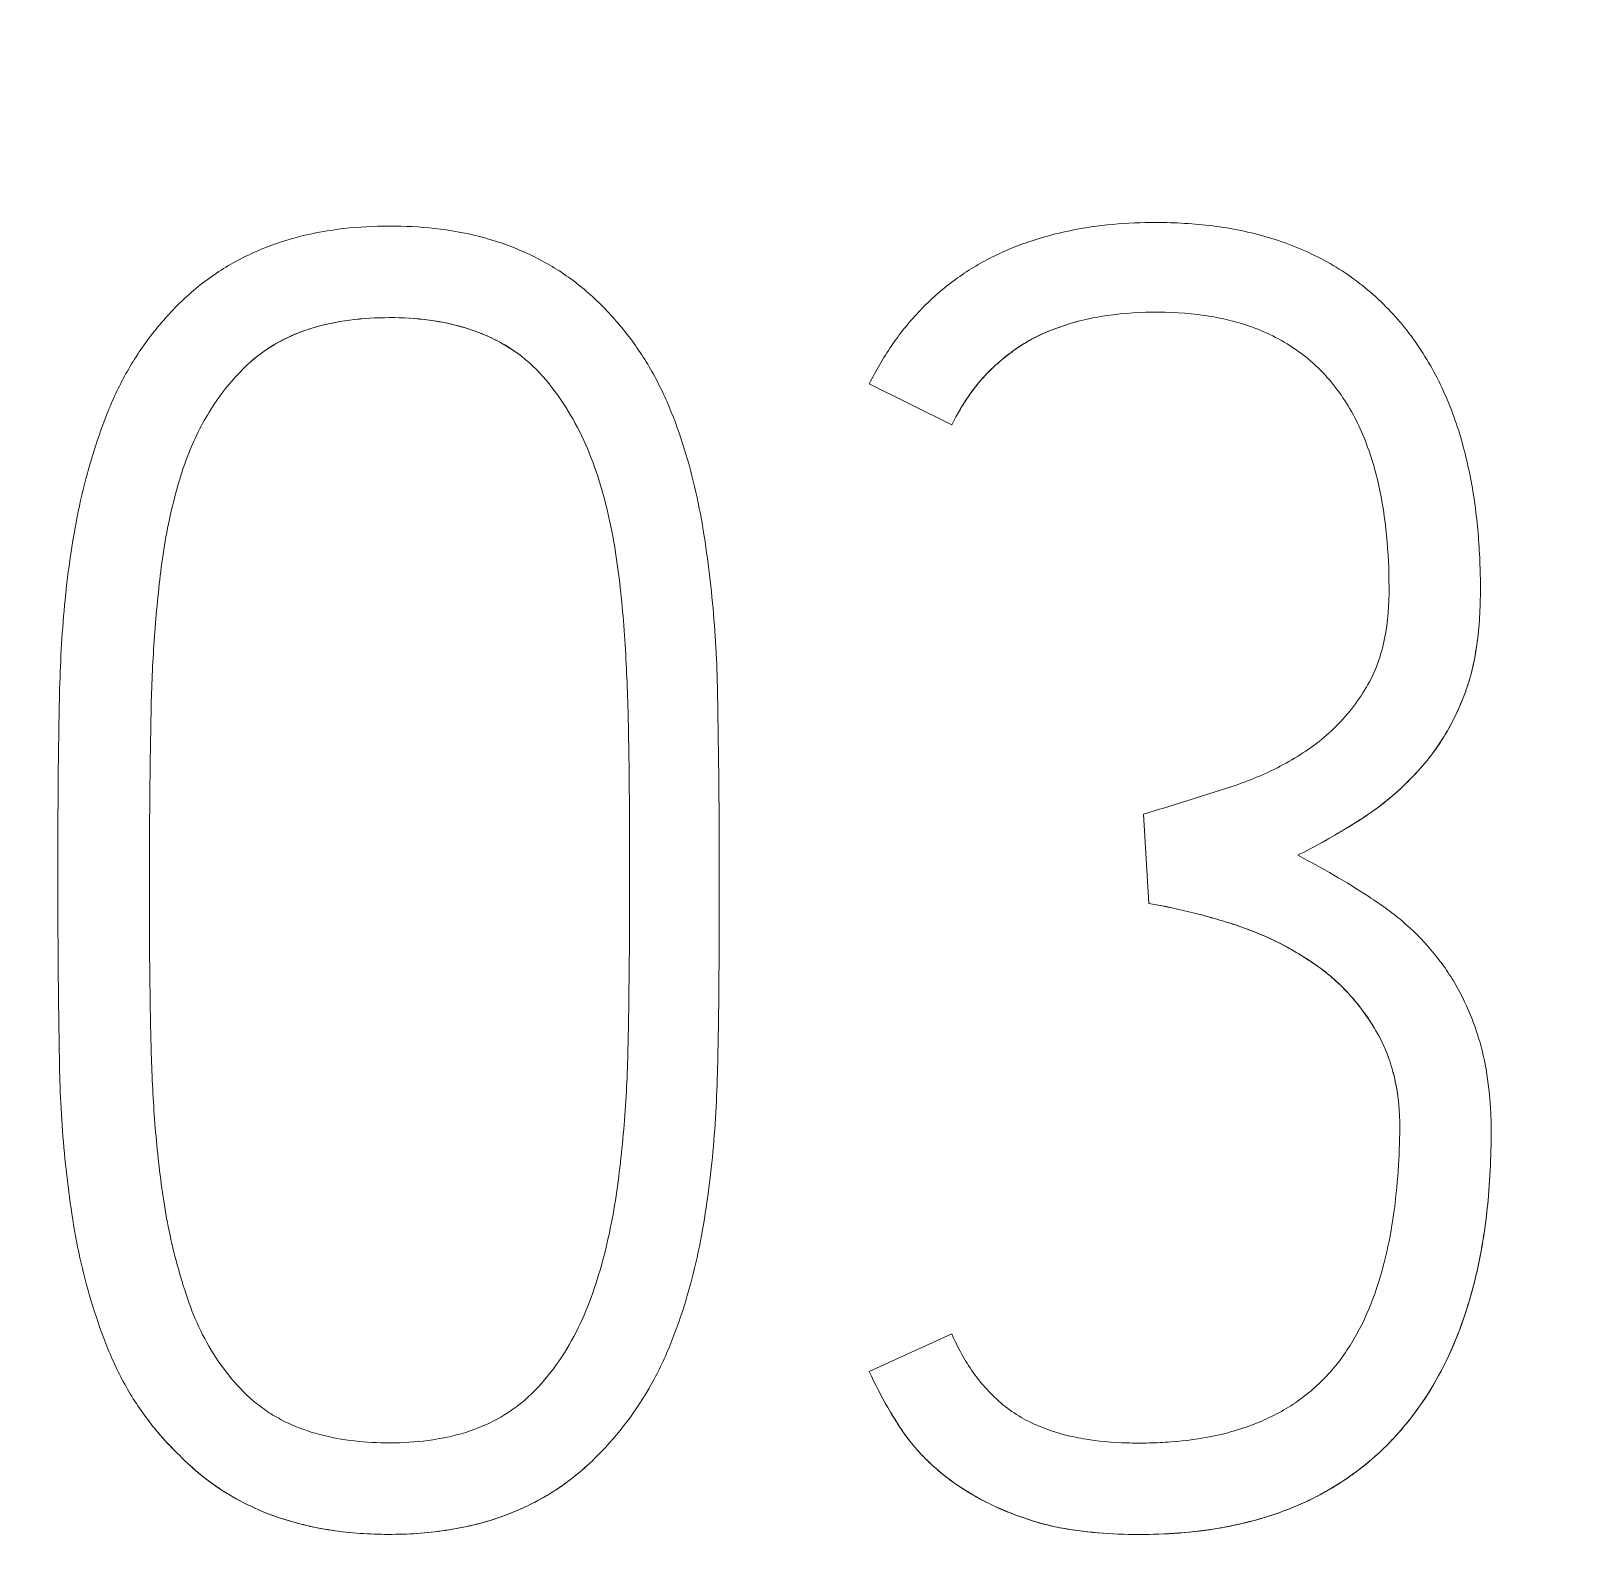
# Model space of a CAD drawing. Header units: millimetres. Extents: x 1359 to 3577, y 1333 to 3557.
# Drawn here: x 2583.494 to 2585.416, y 3322.837 to 3324.733 of the extents above; entities that cross this region are included whole.
import ezdxf

# ---------------------------------------------------------------- set-up
doc = ezdxf.new("R2010")
doc.units = ezdxf.units.MM
doc.set_wipeout_variables(frame=1)
doc.layers.add('000-PI-Oprema', color=30, linetype='Continuous', lineweight=5)
doc.layers.add('002-PI-Kabelska kanalica', color=150, linetype='Continuous')

# ---------------------------------------------------------------- blocks, each defined once
blk = doc.blocks.new('6ES7515-2AN03-0AB0')
blk.add_wipeout([(49766.6555, 38535.9127), (49836.4555, 38535.9127), (49836.4555, 38388.9127), (49766.6555, 38388.9127)])
at = {"layer": '000-PI-Oprema', "color": 0, "linetype": 'ByBlock', "lineweight": 0}
for p, q in [((49794.6165, 38530.1264), (49794.7185, 38530.0754)), ((49794.6165, 38530.1264), (49794.7185, 38530.0754)), ((49794.9562, 38529.5936), (49794.9627, 38529.4828)), ((49794.9562, 38529.5936), (49794.9627, 38529.4828)), ((49794.4306, 38529.4983), (49794.4306, 38529.4983)), ((49794.4306, 38529.4983), (49794.4306, 38529.4983)), ((49794.7185, 38528.95), (49794.6165, 38528.9035)), ((49794.7185, 38528.95), (49794.6165, 38528.9035))]:
    blk.add_line(p, q, dxfattribs=at)
for points, knots in [([(49794.9718, 38530.326), (49794.9355, 38530.326), (49794.8998, 38530.3231), (49794.8472, 38530.3123), (49794.8299, 38530.3077), (49794.8042, 38530.2988), (49794.7957, 38530.2955), (49794.7791, 38530.2884), (49794.7547, 38530.2768), (49794.732, 38530.2623), (49794.7104, 38530.2459), (49794.7034, 38530.2401), (49794.69, 38530.228), (49794.6708, 38530.2091), (49794.654, 38530.188), (49794.6337, 38530.1583), (49794.6246, 38530.1426), (49794.6165, 38530.1264)], [0, 0, 0, 0, 0.25, 0.25, 0.375, 0.375, 0.4375, 0.4375, 0.5, 0.625, 0.625, 0.6875, 0.6875, 0.75, 0.875, 0.875, 1, 1, 1, 1]), ([(49794.9718, 38530.326), (49794.9355, 38530.326), (49794.8998, 38530.3231), (49794.8472, 38530.3123), (49794.8299, 38530.3077), (49794.8042, 38530.2988), (49794.7957, 38530.2955), (49794.7791, 38530.2884), (49794.7547, 38530.2768), (49794.732, 38530.2623), (49794.7104, 38530.2459), (49794.7034, 38530.2401), (49794.69, 38530.228), (49794.6708, 38530.2091), (49794.654, 38530.188), (49794.6337, 38530.1583), (49794.6246, 38530.1426), (49794.6165, 38530.1264)], [0, 0, 0, 0, 0.25, 0.25, 0.375, 0.375, 0.4375, 0.4375, 0.5, 0.625, 0.625, 0.6875, 0.6875, 0.75, 0.875, 0.875, 1, 1, 1, 1]), ([(49795.147, 38529.5426), (49795.1679, 38529.553), (49795.1881, 38529.5644), (49795.2128, 38529.5794), (49795.2177, 38529.5824), (49795.2275, 38529.5886), (49795.2323, 38529.5918), (49795.2465, 38529.6017), (49795.2647, 38529.6158), (49795.2816, 38529.6318), (49795.2979, 38529.6487), (49795.3057, 38529.6576), (49795.3268, 38529.6855), (49795.3383, 38529.7057), (49795.35, 38529.7326), (49795.3522, 38529.738), (49795.3563, 38529.749), (49795.3581, 38529.7545), (49795.363, 38529.7712), (49795.3654, 38529.7825), (49795.3712, 38529.8168), (49795.3729, 38529.8402), (49795.3733, 38529.875), (49795.3732, 38529.8866), (49795.3725, 38529.9096), (49795.3719, 38529.9212), (49795.3693, 38529.9557), (49795.3666, 38529.9786), (49795.3584, 38530.0242), (49795.353, 38530.0471), (49795.3388, 38530.0914), (49795.3302, 38530.1129), (49795.3143, 38530.1439), (49795.3085, 38530.1541), (49795.2959, 38530.1739), (49795.2892, 38530.1834), (49795.2678, 38530.2108), (49795.2518, 38530.2274), (49795.225, 38530.2499), (49795.2155, 38530.257), (49795.196, 38530.2701), (49795.1859, 38530.276), (49795.1549, 38530.2922), (49795.1332, 38530.3009), (49795.0879, 38530.3143), (49795.065, 38530.3188), (49795.0187, 38530.3247), (49794.9953, 38530.326), (49794.9718, 38530.326)], [0, 0, 0, 0, 0.0625, 0.0625, 0.078125, 0.078125, 0.09375, 0.09375, 0.125, 0.15625, 0.15625, 0.1875, 0.1875, 0.25, 0.25, 0.265625, 0.265625, 0.28125, 0.28125, 0.3125, 0.3125, 0.375, 0.375, 0.40625, 0.40625, 0.4375, 0.4375, 0.5, 0.5, 0.5625, 0.5625, 0.625, 0.625, 0.65625, 0.65625, 0.6875, 0.6875, 0.75, 0.75, 0.78125, 0.78125, 0.8125, 0.8125, 0.875, 0.875, 0.9375, 0.9375, 1, 1, 1, 1]), ([(49795.147, 38529.5426), (49795.1679, 38529.553), (49795.1881, 38529.5644), (49795.2128, 38529.5794), (49795.2177, 38529.5824), (49795.2275, 38529.5886), (49795.2323, 38529.5918), (49795.2465, 38529.6017), (49795.2647, 38529.6158), (49795.2816, 38529.6318), (49795.2979, 38529.6487), (49795.3057, 38529.6576), (49795.3268, 38529.6855), (49795.3383, 38529.7057), (49795.35, 38529.7326), (49795.3522, 38529.738), (49795.3563, 38529.749), (49795.3581, 38529.7545), (49795.363, 38529.7712), (49795.3654, 38529.7825), (49795.3712, 38529.8168), (49795.3729, 38529.8402), (49795.3733, 38529.875), (49795.3732, 38529.8866), (49795.3725, 38529.9096), (49795.3719, 38529.9212), (49795.3693, 38529.9557), (49795.3666, 38529.9786), (49795.3584, 38530.0242), (49795.353, 38530.0471), (49795.3388, 38530.0914), (49795.3302, 38530.1129), (49795.3143, 38530.1439), (49795.3085, 38530.1541), (49795.2959, 38530.1739), (49795.2892, 38530.1834), (49795.2678, 38530.2108), (49795.2518, 38530.2274), (49795.225, 38530.2499), (49795.2155, 38530.257), (49795.196, 38530.2701), (49795.1859, 38530.276), (49795.1549, 38530.2922), (49795.1332, 38530.3009), (49795.0879, 38530.3143), (49795.065, 38530.3188), (49795.0187, 38530.3247), (49794.9953, 38530.326), (49794.9718, 38530.326)], [0, 0, 0, 0, 0.0625, 0.0625, 0.078125, 0.078125, 0.09375, 0.09375, 0.125, 0.15625, 0.15625, 0.1875, 0.1875, 0.25, 0.25, 0.265625, 0.265625, 0.28125, 0.28125, 0.3125, 0.3125, 0.375, 0.375, 0.40625, 0.40625, 0.4375, 0.4375, 0.5, 0.5, 0.5625, 0.5625, 0.625, 0.625, 0.65625, 0.65625, 0.6875, 0.6875, 0.75, 0.75, 0.78125, 0.78125, 0.8125, 0.8125, 0.875, 0.875, 0.9375, 0.9375, 1, 1, 1, 1]), ([(49794.0222, 38530.3216), (49793.9843, 38530.3216), (49793.9471, 38530.3178), (49793.9015, 38530.3062), (49793.8925, 38530.3035), (49793.8745, 38530.2973), (49793.8482, 38530.2871), (49793.8236, 38530.2737), (49793.8002, 38530.258), (49793.7925, 38530.2524), (49793.7779, 38530.2405), (49793.7709, 38530.2343), (49793.7507, 38530.2147), (49793.7383, 38530.2007), (49793.7211, 38530.1784), (49793.7157, 38530.1707), (49793.7054, 38530.155), (49793.6957, 38530.139), (49793.6873, 38530.1225), (49793.6794, 38530.1057), (49793.6758, 38530.0972), (49793.6655, 38530.0712), (49793.6594, 38530.0536), (49793.6486, 38530.0178), (49793.6439, 38529.9999), (49793.6317, 38529.9458), (49793.6262, 38529.9094), (49793.6181, 38529.8363), (49793.6156, 38529.7995), (49793.6137, 38529.7442), (49793.6133, 38529.7257), (49793.6127, 38529.6888), (49793.6124, 38529.6703), (49793.6119, 38529.6148), (49793.6117, 38529.5778), (49793.6116, 38529.5039), (49793.6117, 38529.4669), (49793.6121, 38529.3929), (49793.6126, 38529.3467), (49793.6134, 38529.3005), (49793.6137, 38529.282), (49793.6138, 38529.2728), (49793.6147, 38529.2451), (49793.6175, 38529.1898), (49793.6235, 38529.135), (49793.6318, 38529.0804), (49793.635, 38529.0623), (49793.643, 38529.0262), (49793.6476, 38529.0082), (49793.6584, 38528.9727), (49793.6644, 38528.9552), (49793.6744, 38528.9295), (49793.678, 38528.9209), (49793.6857, 38528.9042), (49793.6899, 38528.8959), (49793.7034, 38528.8715), (49793.7137, 38528.8558), (49793.7365, 38528.8262), (49793.749, 38528.8123), (49793.7625, 38528.7993)], [0, 0, 0, 0, 0.0625, 0.0625, 0.078125, 0.078125, 0.09375, 0.125, 0.125, 0.140625, 0.140625, 0.15625, 0.15625, 0.1875, 0.1875, 0.203125, 0.203125, 0.21875, 0.234375, 0.234375, 0.25, 0.25, 0.28125, 0.28125, 0.3125, 0.3125, 0.375, 0.375, 0.4375, 0.4375, 0.46875, 0.46875, 0.5, 0.5, 0.5625, 0.5625, 0.625, 0.625, 0.6875, 0.703125, 0.703125, 0.71875, 0.71875, 0.75, 0.8125, 0.8125, 0.84375, 0.84375, 0.875, 0.875, 0.90625, 0.90625, 0.921875, 0.921875, 0.9375, 0.9375, 0.96875, 0.96875, 1, 1, 1, 1]), ([(49794.0222, 38530.3216), (49793.9843, 38530.3216), (49793.9471, 38530.3178), (49793.9015, 38530.3062), (49793.8925, 38530.3035), (49793.8745, 38530.2973), (49793.8482, 38530.2871), (49793.8236, 38530.2737), (49793.8002, 38530.258), (49793.7925, 38530.2524), (49793.7779, 38530.2405), (49793.7709, 38530.2343), (49793.7507, 38530.2147), (49793.7383, 38530.2007), (49793.7211, 38530.1784), (49793.7157, 38530.1707), (49793.7054, 38530.155), (49793.6957, 38530.139), (49793.6873, 38530.1225), (49793.6794, 38530.1057), (49793.6758, 38530.0972), (49793.6655, 38530.0712), (49793.6594, 38530.0536), (49793.6486, 38530.0178), (49793.6439, 38529.9999), (49793.6317, 38529.9458), (49793.6262, 38529.9094), (49793.6181, 38529.8363), (49793.6156, 38529.7995), (49793.6137, 38529.7442), (49793.6133, 38529.7257), (49793.6127, 38529.6888), (49793.6124, 38529.6703), (49793.6119, 38529.6148), (49793.6117, 38529.5778), (49793.6116, 38529.5039), (49793.6117, 38529.4669), (49793.6121, 38529.3929), (49793.6126, 38529.3467), (49793.6134, 38529.3005), (49793.6137, 38529.282), (49793.6138, 38529.2728), (49793.6147, 38529.2451), (49793.6175, 38529.1898), (49793.6235, 38529.135), (49793.6318, 38529.0804), (49793.635, 38529.0623), (49793.643, 38529.0262), (49793.6476, 38529.0082), (49793.6584, 38528.9727), (49793.6644, 38528.9552), (49793.6744, 38528.9295), (49793.678, 38528.9209), (49793.6857, 38528.9042), (49793.6899, 38528.8959), (49793.7034, 38528.8715), (49793.7137, 38528.8558), (49793.7365, 38528.8262), (49793.749, 38528.8123), (49793.7625, 38528.7993)], [0, 0, 0, 0, 0.0625, 0.0625, 0.078125, 0.078125, 0.09375, 0.125, 0.125, 0.140625, 0.140625, 0.15625, 0.15625, 0.1875, 0.1875, 0.203125, 0.203125, 0.21875, 0.234375, 0.234375, 0.25, 0.25, 0.28125, 0.28125, 0.3125, 0.3125, 0.375, 0.375, 0.4375, 0.4375, 0.46875, 0.46875, 0.5, 0.5, 0.5625, 0.5625, 0.625, 0.625, 0.6875, 0.703125, 0.703125, 0.71875, 0.71875, 0.75, 0.8125, 0.8125, 0.84375, 0.84375, 0.875, 0.875, 0.90625, 0.90625, 0.921875, 0.921875, 0.9375, 0.9375, 0.96875, 0.96875, 1, 1, 1, 1]), ([(49794.2799, 38528.7993), (49794.3065, 38528.8259), (49794.3287, 38528.8555), (49794.3513, 38528.8961), (49794.3556, 38528.9044), (49794.3636, 38528.9213), (49794.3673, 38528.9299), (49794.3777, 38528.9558), (49794.3838, 38528.9733), (49794.3999, 38529.0264), (49794.4077, 38529.0626), (49794.4163, 38529.1177), (49794.4187, 38529.1362), (49794.4227, 38529.1731), (49794.4258, 38529.2101), (49794.4276, 38529.247), (49794.4288, 38529.284), (49794.4291, 38529.3025), (49794.4301, 38529.358), (49794.4304, 38529.395), (49794.4307, 38529.469), (49794.4307, 38529.5061), (49794.4306, 38529.5801), (49794.4302, 38529.6356), (49794.4294, 38529.6911), (49794.4288, 38529.7281), (49794.4286, 38529.7466), (49794.4268, 38529.8022), (49794.4242, 38529.8391), (49794.4182, 38529.8943), (49794.4158, 38529.9126), (49794.4103, 38529.9492), (49794.4071, 38529.9675), (49794.3953, 38530.0217), (49794.385, 38530.0571), (49794.3645, 38530.1084), (49794.3566, 38530.1251), (49794.3381, 38530.1577), (49794.3278, 38530.1732), (49794.305, 38530.2024), (49794.2926, 38530.2163), (49794.2723, 38530.2357), (49794.2652, 38530.2419), (49794.2507, 38530.2535), (49794.2283, 38530.2699), (49794.2039, 38530.2831), (49794.1781, 38530.2943), (49794.1693, 38530.2977), (49794.1516, 38530.3037), (49794.1247, 38530.3116), (49794.0971, 38530.3165), (49794.0598, 38530.3207), (49794.041, 38530.3216), (49794.0222, 38530.3216)], [0, 0, 0, 0, 0.0625, 0.0625, 0.078125, 0.078125, 0.09375, 0.09375, 0.125, 0.125, 0.1875, 0.1875, 0.21875, 0.21875, 0.25, 0.28125, 0.28125, 0.3125, 0.3125, 0.375, 0.375, 0.4375, 0.4375, 0.5, 0.53125, 0.53125, 0.5625, 0.5625, 0.625, 0.625, 0.65625, 0.65625, 0.6875, 0.6875, 0.75, 0.75, 0.78125, 0.78125, 0.8125, 0.8125, 0.84375, 0.84375, 0.859375, 0.859375, 0.875, 0.90625, 0.90625, 0.921875, 0.921875, 0.9375, 0.96875, 0.96875, 1, 1, 1, 1]), ([(49794.2799, 38528.7993), (49794.3065, 38528.8259), (49794.3287, 38528.8555), (49794.3513, 38528.8961), (49794.3556, 38528.9044), (49794.3636, 38528.9213), (49794.3673, 38528.9299), (49794.3777, 38528.9558), (49794.3838, 38528.9733), (49794.3999, 38529.0264), (49794.4077, 38529.0626), (49794.4163, 38529.1177), (49794.4187, 38529.1362), (49794.4227, 38529.1731), (49794.4258, 38529.2101), (49794.4276, 38529.247), (49794.4288, 38529.284), (49794.4291, 38529.3025), (49794.4301, 38529.358), (49794.4304, 38529.395), (49794.4307, 38529.469), (49794.4307, 38529.5061), (49794.4306, 38529.5801), (49794.4302, 38529.6356), (49794.4294, 38529.6911), (49794.4288, 38529.7281), (49794.4286, 38529.7466), (49794.4268, 38529.8022), (49794.4242, 38529.8391), (49794.4182, 38529.8943), (49794.4158, 38529.9126), (49794.4103, 38529.9492), (49794.4071, 38529.9675), (49794.3953, 38530.0217), (49794.385, 38530.0571), (49794.3645, 38530.1084), (49794.3566, 38530.1251), (49794.3381, 38530.1577), (49794.3278, 38530.1732), (49794.305, 38530.2024), (49794.2926, 38530.2163), (49794.2723, 38530.2357), (49794.2652, 38530.2419), (49794.2507, 38530.2535), (49794.2283, 38530.2699), (49794.2039, 38530.2831), (49794.1781, 38530.2943), (49794.1693, 38530.2977), (49794.1516, 38530.3037), (49794.1247, 38530.3116), (49794.0971, 38530.3165), (49794.0598, 38530.3207), (49794.041, 38530.3216), (49794.0222, 38530.3216)], [0, 0, 0, 0, 0.0625, 0.0625, 0.078125, 0.078125, 0.09375, 0.09375, 0.125, 0.125, 0.1875, 0.1875, 0.21875, 0.21875, 0.25, 0.28125, 0.28125, 0.3125, 0.3125, 0.375, 0.375, 0.4375, 0.4375, 0.5, 0.53125, 0.53125, 0.5625, 0.5625, 0.625, 0.625, 0.65625, 0.65625, 0.6875, 0.6875, 0.75, 0.75, 0.78125, 0.78125, 0.8125, 0.8125, 0.84375, 0.84375, 0.859375, 0.859375, 0.875, 0.90625, 0.90625, 0.921875, 0.921875, 0.9375, 0.96875, 0.96875, 1, 1, 1, 1]), ([(49794.9029, 38530.2096), (49794.9243, 38530.2129), (49794.9457, 38530.2149), (49794.9884, 38530.2154), (49795.0097, 38530.2142), (49795.0417, 38530.2095), (49795.0524, 38530.2075), (49795.0734, 38530.2022), (49795.094, 38530.1959), (49795.1137, 38530.187), (49795.1328, 38530.1767), (49795.142, 38530.1709), (49795.1592, 38530.1581), (49795.1673, 38530.1511), (49795.1824, 38530.1359), (49795.1895, 38530.1277), (49795.2089, 38530.1017), (49795.2193, 38530.0829), (49795.2361, 38530.0431), (49795.2424, 38530.0226), (49795.2518, 38529.9811), (49795.255, 38529.96), (49795.2591, 38529.9172), (49795.26, 38529.8958), (49795.2602, 38529.8532), (49795.2588, 38529.8319), (49795.2525, 38529.8003), (49795.2496, 38529.7896), (49795.2421, 38529.7694), (49795.2375, 38529.7596), (49795.2264, 38529.7412), (49795.2202, 38529.7322), (49795.2068, 38529.7151), (49795.1922, 38529.699), (49795.1757, 38529.6851), (49795.1581, 38529.6721), (49795.1489, 38529.6662), (49795.1209, 38529.6498), (49795.1013, 38529.6407), (49795.0708, 38529.6293), (49795.0604, 38529.626), (49795.0396, 38529.6193), (49795.0084, 38529.6094), (49794.9771, 38529.5998), (49794.9562, 38529.5936)], [0, 0, 0, 0, 0.0625, 0.0625, 0.125, 0.125, 0.15625, 0.15625, 0.1875, 0.21875, 0.21875, 0.25, 0.25, 0.28125, 0.28125, 0.3125, 0.3125, 0.375, 0.375, 0.4375, 0.4375, 0.5, 0.5, 0.5625, 0.5625, 0.625, 0.625, 0.65625, 0.65625, 0.6875, 0.6875, 0.71875, 0.71875, 0.75, 0.78125, 0.78125, 0.8125, 0.8125, 0.875, 0.875, 0.90625, 0.90625, 0.9375, 1, 1, 1, 1]), ([(49794.9029, 38530.2096), (49794.9243, 38530.2129), (49794.9457, 38530.2149), (49794.9884, 38530.2154), (49795.0097, 38530.2142), (49795.0417, 38530.2095), (49795.0524, 38530.2075), (49795.0734, 38530.2022), (49795.094, 38530.1959), (49795.1137, 38530.187), (49795.1328, 38530.1767), (49795.142, 38530.1709), (49795.1592, 38530.1581), (49795.1673, 38530.1511), (49795.1824, 38530.1359), (49795.1895, 38530.1277), (49795.2089, 38530.1017), (49795.2193, 38530.0829), (49795.2361, 38530.0431), (49795.2424, 38530.0226), (49795.2518, 38529.9811), (49795.255, 38529.96), (49795.2591, 38529.9172), (49795.26, 38529.8958), (49795.2602, 38529.8532), (49795.2588, 38529.8319), (49795.2525, 38529.8003), (49795.2496, 38529.7896), (49795.2421, 38529.7694), (49795.2375, 38529.7596), (49795.2264, 38529.7412), (49795.2202, 38529.7322), (49795.2068, 38529.7151), (49795.1922, 38529.699), (49795.1757, 38529.6851), (49795.1581, 38529.6721), (49795.1489, 38529.6662), (49795.1209, 38529.6498), (49795.1013, 38529.6407), (49795.0708, 38529.6293), (49795.0604, 38529.626), (49795.0396, 38529.6193), (49795.0084, 38529.6094), (49794.9771, 38529.5998), (49794.9562, 38529.5936)], [0, 0, 0, 0, 0.0625, 0.0625, 0.125, 0.125, 0.15625, 0.15625, 0.1875, 0.21875, 0.21875, 0.25, 0.25, 0.28125, 0.28125, 0.3125, 0.3125, 0.375, 0.375, 0.4375, 0.4375, 0.5, 0.5, 0.5625, 0.5625, 0.625, 0.625, 0.65625, 0.65625, 0.6875, 0.6875, 0.71875, 0.71875, 0.75, 0.78125, 0.78125, 0.8125, 0.8125, 0.875, 0.875, 0.90625, 0.90625, 0.9375, 1, 1, 1, 1]), ([(49794.2043, 38530.144), (49794.1925, 38530.1558), (49794.1795, 38530.1658), (49794.1512, 38530.1826), (49794.1358, 38530.1893), (49794.1044, 38530.1994), (49794.0882, 38530.2029), (49794.0552, 38530.2073), (49794.0388, 38530.2083), (49794.006, 38530.2082), (49793.9896, 38530.2073), (49793.9569, 38530.2031), (49793.9405, 38530.1997), (49793.9169, 38530.1922), (49793.9091, 38530.1893), (49793.894, 38530.1827), (49793.8866, 38530.1789), (49793.8651, 38530.1662), (49793.8521, 38530.156), (49793.8405, 38530.144)], [0, 0, 0, 0, 0.125, 0.125, 0.25, 0.25, 0.375, 0.375, 0.5, 0.5, 0.625, 0.625, 0.75, 0.75, 0.8125, 0.8125, 0.875, 0.875, 1, 1, 1, 1]), ([(49793.8405, 38530.144), (49793.8521, 38530.156), (49793.865, 38530.1661), (49793.8862, 38530.1787), (49793.8936, 38530.1825), (49793.9088, 38530.1892), (49793.9243, 38530.195), (49793.9402, 38530.1992), (49793.9564, 38530.2027), (49793.9646, 38530.2041), (49793.9893, 38530.2073), (49794.0057, 38530.2082), (49794.0385, 38530.2083), (49794.0549, 38530.2073), (49794.0877, 38530.203), (49794.1041, 38530.1995), (49794.1276, 38530.1919), (49794.1354, 38530.189), (49794.1505, 38530.1824), (49794.1579, 38530.1786), (49794.1794, 38530.1659), (49794.1925, 38530.1558), (49794.2043, 38530.144)], [0, 0, 0, 0, 0.125, 0.125, 0.1875, 0.1875, 0.25, 0.3125, 0.3125, 0.375, 0.375, 0.5, 0.5, 0.625, 0.625, 0.75, 0.75, 0.8125, 0.8125, 0.875, 0.875, 1, 1, 1, 1]), ([(49794.2043, 38530.144), (49794.1925, 38530.1558), (49794.1795, 38530.1658), (49794.1512, 38530.1826), (49794.1358, 38530.1893), (49794.1044, 38530.1994), (49794.0882, 38530.2029), (49794.0552, 38530.2073), (49794.0388, 38530.2083), (49794.006, 38530.2082), (49793.9896, 38530.2073), (49793.9569, 38530.2031), (49793.9405, 38530.1997), (49793.9169, 38530.1922), (49793.9091, 38530.1893), (49793.894, 38530.1827), (49793.8866, 38530.1789), (49793.8651, 38530.1662), (49793.8521, 38530.156), (49793.8405, 38530.144)], [0, 0, 0, 0, 0.125, 0.125, 0.25, 0.25, 0.375, 0.375, 0.5, 0.5, 0.625, 0.625, 0.75, 0.75, 0.8125, 0.8125, 0.875, 0.875, 1, 1, 1, 1]), ([(49793.8405, 38530.144), (49793.8521, 38530.156), (49793.865, 38530.1661), (49793.8862, 38530.1787), (49793.8936, 38530.1825), (49793.9088, 38530.1892), (49793.9243, 38530.195), (49793.9402, 38530.1992), (49793.9564, 38530.2027), (49793.9646, 38530.2041), (49793.9893, 38530.2073), (49794.0057, 38530.2082), (49794.0385, 38530.2083), (49794.0549, 38530.2073), (49794.0877, 38530.203), (49794.1041, 38530.1995), (49794.1276, 38530.1919), (49794.1354, 38530.189), (49794.1505, 38530.1824), (49794.1579, 38530.1786), (49794.1794, 38530.1659), (49794.1925, 38530.1558), (49794.2043, 38530.144)], [0, 0, 0, 0, 0.125, 0.125, 0.1875, 0.1875, 0.25, 0.3125, 0.3125, 0.375, 0.375, 0.5, 0.5, 0.625, 0.625, 0.75, 0.75, 0.8125, 0.8125, 0.875, 0.875, 1, 1, 1, 1]), ([(49794.9029, 38530.2096), (49794.893, 38530.208), (49794.8833, 38530.2059), (49794.8641, 38530.2007), (49794.8546, 38530.1976), (49794.836, 38530.1905), (49794.8269, 38530.1866), (49794.8096, 38530.1772), (49794.8013, 38530.1719), (49794.7853, 38530.1602), (49794.7776, 38530.1538), (49794.7631, 38530.1404), (49794.7564, 38530.1331), (49794.7379, 38530.1102), (49794.7275, 38530.0931), (49794.7185, 38530.0754)], [0, 0, 0, 0, 0.125, 0.125, 0.25, 0.25, 0.375, 0.375, 0.5, 0.5, 0.625, 0.625, 0.75, 0.75, 1, 1, 1, 1]), ([(49794.7185, 38530.0754), (49794.7275, 38530.0931), (49794.7377, 38530.1098), (49794.7561, 38530.1328), (49794.7628, 38530.1401), (49794.7774, 38530.1537), (49794.785, 38530.16), (49794.8009, 38530.1716), (49794.8091, 38530.177), (49794.8221, 38530.184), (49794.8266, 38530.1862), (49794.8357, 38530.1903), (49794.8404, 38530.1922), (49794.8638, 38530.2011), (49794.883, 38530.2064), (49794.9029, 38530.2096)], [0, 0, 0, 0, 0.25, 0.25, 0.375, 0.375, 0.5, 0.5, 0.625, 0.625, 0.6875, 0.6875, 0.75, 0.75, 1, 1, 1, 1]), ([(49794.9029, 38530.2096), (49794.893, 38530.208), (49794.8833, 38530.2059), (49794.8641, 38530.2007), (49794.8546, 38530.1976), (49794.836, 38530.1905), (49794.8269, 38530.1866), (49794.8096, 38530.1772), (49794.8013, 38530.1719), (49794.7853, 38530.1602), (49794.7776, 38530.1538), (49794.7631, 38530.1404), (49794.7564, 38530.1331), (49794.7379, 38530.1102), (49794.7275, 38530.0931), (49794.7185, 38530.0754)], [0, 0, 0, 0, 0.125, 0.125, 0.25, 0.25, 0.375, 0.375, 0.5, 0.5, 0.625, 0.625, 0.75, 0.75, 1, 1, 1, 1]), ([(49794.7185, 38530.0754), (49794.7275, 38530.0931), (49794.7377, 38530.1098), (49794.7561, 38530.1328), (49794.7628, 38530.1401), (49794.7774, 38530.1537), (49794.785, 38530.16), (49794.8009, 38530.1716), (49794.8091, 38530.177), (49794.8221, 38530.184), (49794.8266, 38530.1862), (49794.8357, 38530.1903), (49794.8404, 38530.1922), (49794.8638, 38530.2011), (49794.883, 38530.2064), (49794.9029, 38530.2096)], [0, 0, 0, 0, 0.25, 0.25, 0.375, 0.375, 0.5, 0.5, 0.625, 0.625, 0.6875, 0.6875, 0.75, 0.75, 1, 1, 1, 1]), ([(49793.7726, 38530.0376), (49793.7803, 38530.0574), (49793.7896, 38530.0765), (49793.8123, 38530.1124), (49793.8254, 38530.129), (49793.8405, 38530.144)], [0, 0, 0, 0, 0.5, 0.5, 1, 1, 1, 1]), ([(49793.7726, 38530.0376), (49793.7803, 38530.0574), (49793.7896, 38530.0765), (49793.8123, 38530.1124), (49793.8254, 38530.129), (49793.8405, 38530.144)], [0, 0, 0, 0, 0.5, 0.5, 1, 1, 1, 1]), ([(49794.2043, 38530.144), (49794.2262, 38530.1208), (49794.2438, 38530.0949), (49794.2649, 38530.0527), (49794.2711, 38530.0379), (49794.2816, 38530.0083), (49794.2861, 38529.9932), (49794.2977, 38529.9477), (49794.3029, 38529.9168), (49794.3105, 38529.8543), (49794.313, 38529.823), (49794.3166, 38529.7602), (49794.3176, 38529.7289), (49794.3189, 38529.6661), (49794.3192, 38529.6347), (49794.3197, 38529.5719), (49794.3197, 38529.5405), (49794.3197, 38529.4776), (49794.3196, 38529.4462), (49794.319, 38529.3834), (49794.3186, 38529.352), (49794.3177, 38529.3049), (49794.3174, 38529.2892), (49794.3162, 38529.2578), (49794.3153, 38529.2422), (49794.312, 38529.1952), (49794.3088, 38529.1639), (49794.3004, 38529.1014), (49794.2945, 38529.0706), (49794.2821, 38529.025), (49794.2774, 38529.0099), (49794.2666, 38528.9804), (49794.2605, 38528.966), (49794.2463, 38528.9381), (49794.2382, 38528.9245), (49794.2196, 38528.8987), (49794.2094, 38528.8867), (49794.1868, 38528.8646), (49794.1738, 38528.8548), (49794.1465, 38528.8391), (49794.1319, 38528.8328), (49794.1091, 38528.8257), (49794.1013, 38528.8237), (49794.0858, 38528.8204), (49794.078, 38528.8191), (49794.0544, 38528.816), (49794.0386, 38528.8151), (49794.0226, 38528.8151)], [0, 0, 0, 0, 0.0625, 0.0625, 0.09375, 0.09375, 0.125, 0.125, 0.1875, 0.1875, 0.25, 0.25, 0.3125, 0.3125, 0.375, 0.375, 0.4375, 0.4375, 0.5, 0.5, 0.5625, 0.5625, 0.59375, 0.59375, 0.625, 0.625, 0.6875, 0.6875, 0.75, 0.75, 0.78125, 0.78125, 0.8125, 0.8125, 0.84375, 0.84375, 0.875, 0.875, 0.90625, 0.90625, 0.9375, 0.9375, 0.953125, 0.953125, 0.96875, 0.96875, 1, 1, 1, 1]), ([(49794.2043, 38530.144), (49794.2262, 38530.1208), (49794.2438, 38530.0949), (49794.2649, 38530.0527), (49794.2711, 38530.0379), (49794.2816, 38530.0083), (49794.2861, 38529.9932), (49794.2977, 38529.9477), (49794.3029, 38529.9168), (49794.3105, 38529.8543), (49794.313, 38529.823), (49794.3166, 38529.7602), (49794.3176, 38529.7289), (49794.3189, 38529.6661), (49794.3192, 38529.6347), (49794.3197, 38529.5719), (49794.3197, 38529.5405), (49794.3197, 38529.4776), (49794.3196, 38529.4462), (49794.319, 38529.3834), (49794.3186, 38529.352), (49794.3177, 38529.3049), (49794.3174, 38529.2892), (49794.3162, 38529.2578), (49794.3153, 38529.2422), (49794.312, 38529.1952), (49794.3088, 38529.1639), (49794.3004, 38529.1014), (49794.2945, 38529.0706), (49794.2821, 38529.025), (49794.2774, 38529.0099), (49794.2666, 38528.9804), (49794.2605, 38528.966), (49794.2463, 38528.9381), (49794.2382, 38528.9245), (49794.2196, 38528.8987), (49794.2094, 38528.8867), (49794.1868, 38528.8646), (49794.1738, 38528.8548), (49794.1465, 38528.8391), (49794.1319, 38528.8328), (49794.1091, 38528.8257), (49794.1013, 38528.8237), (49794.0858, 38528.8204), (49794.078, 38528.8191), (49794.0544, 38528.816), (49794.0386, 38528.8151), (49794.0226, 38528.8151)], [0, 0, 0, 0, 0.0625, 0.0625, 0.09375, 0.09375, 0.125, 0.125, 0.1875, 0.1875, 0.25, 0.25, 0.3125, 0.3125, 0.375, 0.375, 0.4375, 0.4375, 0.5, 0.5, 0.5625, 0.5625, 0.59375, 0.59375, 0.625, 0.625, 0.6875, 0.6875, 0.75, 0.75, 0.78125, 0.78125, 0.8125, 0.8125, 0.84375, 0.84375, 0.875, 0.875, 0.90625, 0.90625, 0.9375, 0.9375, 0.953125, 0.953125, 0.96875, 0.96875, 1, 1, 1, 1]), ([(49794.0226, 38528.8151), (49794.0079, 38528.8151), (49793.9933, 38528.8158), (49793.9644, 38528.8191), (49793.9501, 38528.8216), (49793.9289, 38528.8273), (49793.9219, 38528.8295), (49793.9081, 38528.8345), (49793.8946, 38528.8401), (49793.8819, 38528.8471), (49793.8695, 38528.8548), (49793.8635, 38528.8591), (49793.8463, 38528.8729), (49793.8361, 38528.8833), (49793.8174, 38528.9056), (49793.8089, 38528.9176), (49793.794, 38528.9424), (49793.7875, 38528.9553), (49793.7762, 38528.9819), (49793.7714, 38528.9957), (49793.7583, 38529.0372), (49793.7516, 38529.0652), (49793.7412, 38529.1215), (49793.7376, 38529.1499), (49793.7319, 38529.2069), (49793.7299, 38529.2356), (49793.7272, 38529.293), (49793.7266, 38529.3218), (49793.7251, 38529.4081), (49793.7251, 38529.4656), (49793.7251, 38529.5806), (49793.7256, 38529.638), (49793.7269, 38529.7098), (49793.7271, 38529.7242), (49793.7279, 38529.7529), (49793.7297, 38529.7959), (49793.7331, 38529.8388), (49793.7376, 38529.8816), (49793.7408, 38529.9102), (49793.7457, 38529.9386), (49793.7545, 38529.9812), (49793.7621, 38530.0095), (49793.7726, 38530.0376)], [0, 0, 0, 0, 0.03125, 0.03125, 0.0625, 0.0625, 0.078125, 0.078125, 0.09375, 0.109375, 0.109375, 0.125, 0.125, 0.15625, 0.15625, 0.1875, 0.1875, 0.21875, 0.21875, 0.25, 0.25, 0.3125, 0.3125, 0.375, 0.375, 0.4375, 0.4375, 0.5, 0.5, 0.625, 0.625, 0.75, 0.75, 0.78125, 0.78125, 0.8125, 0.875, 0.875, 0.90625, 0.9375, 0.9375, 1, 1, 1, 1]), ([(49794.0226, 38528.8151), (49794.0079, 38528.8151), (49793.9933, 38528.8158), (49793.9644, 38528.8191), (49793.9501, 38528.8216), (49793.9289, 38528.8273), (49793.9219, 38528.8295), (49793.9081, 38528.8345), (49793.8946, 38528.8401), (49793.8819, 38528.8471), (49793.8695, 38528.8548), (49793.8635, 38528.8591), (49793.8463, 38528.8729), (49793.8361, 38528.8833), (49793.8174, 38528.9056), (49793.8089, 38528.9176), (49793.794, 38528.9424), (49793.7875, 38528.9553), (49793.7762, 38528.9819), (49793.7714, 38528.9957), (49793.7583, 38529.0372), (49793.7516, 38529.0652), (49793.7412, 38529.1215), (49793.7376, 38529.1499), (49793.7319, 38529.2069), (49793.7299, 38529.2356), (49793.7272, 38529.293), (49793.7266, 38529.3218), (49793.7251, 38529.4081), (49793.7251, 38529.4656), (49793.7251, 38529.5806), (49793.7256, 38529.638), (49793.7269, 38529.7098), (49793.7271, 38529.7242), (49793.7279, 38529.7529), (49793.7297, 38529.7959), (49793.7331, 38529.8388), (49793.7376, 38529.8816), (49793.7408, 38529.9102), (49793.7457, 38529.9386), (49793.7545, 38529.9812), (49793.7621, 38530.0095), (49793.7726, 38530.0376)], [0, 0, 0, 0, 0.03125, 0.03125, 0.0625, 0.0625, 0.078125, 0.078125, 0.09375, 0.109375, 0.109375, 0.125, 0.125, 0.15625, 0.15625, 0.1875, 0.1875, 0.21875, 0.21875, 0.25, 0.25, 0.3125, 0.3125, 0.375, 0.375, 0.4375, 0.4375, 0.5, 0.5, 0.625, 0.625, 0.75, 0.75, 0.78125, 0.78125, 0.8125, 0.875, 0.875, 0.90625, 0.9375, 0.9375, 1, 1, 1, 1]), ([(49795.3732, 38529.8713), (49795.3732, 38529.8686), (49795.3732, 38529.866), (49795.3729, 38529.8402), (49795.3713, 38529.8171), (49795.3655, 38529.7829), (49795.363, 38529.7715), (49795.3565, 38529.749), (49795.3524, 38529.7382), (49795.3432, 38529.717), (49795.3381, 38529.7066), (49795.3265, 38529.6865), (49795.3201, 38529.6767), (49795.306, 38529.6581), (49795.2984, 38529.6493), (49795.2824, 38529.6326), (49795.274, 38529.6245), (49795.2563, 38529.6093), (49795.2471, 38529.6021), (49795.2327, 38529.5921), (49795.2279, 38529.5889), (49795.218, 38529.5826), (49795.1933, 38529.5673), (49795.1679, 38529.5531), (49795.147, 38529.5426)], [0, 0, 0, 0, 0.018365, 0.018365, 0.181971, 0.181971, 0.263774, 0.263774, 0.345577, 0.345577, 0.427379, 0.427379, 0.509182, 0.509182, 0.590985, 0.590985, 0.672788, 0.672788, 0.754591, 0.754591, 0.795493, 0.795493, 0.836394, 1, 1, 1, 1]), ([(49795.3732, 38529.8713), (49795.3732, 38529.8686), (49795.3732, 38529.866), (49795.3729, 38529.8402), (49795.3713, 38529.8171), (49795.3655, 38529.7829), (49795.363, 38529.7715), (49795.3565, 38529.749), (49795.3524, 38529.7382), (49795.3432, 38529.717), (49795.3381, 38529.7066), (49795.3265, 38529.6865), (49795.3201, 38529.6767), (49795.306, 38529.6581), (49795.2984, 38529.6493), (49795.2824, 38529.6326), (49795.274, 38529.6245), (49795.2563, 38529.6093), (49795.2471, 38529.6021), (49795.2327, 38529.5921), (49795.2279, 38529.5889), (49795.218, 38529.5826), (49795.1933, 38529.5673), (49795.1679, 38529.5531), (49795.147, 38529.5426)], [0, 0, 0, 0, 0.018365, 0.018365, 0.181971, 0.181971, 0.263774, 0.263774, 0.345577, 0.345577, 0.427379, 0.427379, 0.509182, 0.509182, 0.590985, 0.590985, 0.672788, 0.672788, 0.754591, 0.754591, 0.795493, 0.795493, 0.836394, 1, 1, 1, 1]), ([(49794.6165, 38528.9035), (49794.6232, 38528.8881), (49794.6309, 38528.8732), (49794.6435, 38528.8516), (49794.6478, 38528.8445), (49794.6546, 38528.8341), (49794.6569, 38528.8306), (49794.6617, 38528.8238), (49794.6692, 38528.8137), (49794.6775, 38528.8042), (49794.6893, 38528.792), (49794.6956, 38528.7862), (49794.7148, 38528.7698), (49794.7284, 38528.7602), (49794.7573, 38528.7432), (49794.7725, 38528.7358), (49794.7961, 38528.7262), (49794.8041, 38528.7233), (49794.8201, 38528.7179), (49794.8282, 38528.7155), (49794.8528, 38528.7095), (49794.8695, 38528.7068), (49794.9034, 38528.7031), (49794.9202, 38528.7021), (49794.9707, 38528.7011), (49795.0043, 38528.7027), (49795.0543, 38528.71), (49795.0709, 38528.7133), (49795.104, 38528.7217), (49795.1362, 38528.732), (49795.1668, 38528.7464), (49795.189, 38528.7588), (49795.1963, 38528.7633), (49795.2105, 38528.7726), (49795.2312, 38528.7874), (49795.2499, 38528.8043), (49795.2674, 38528.8224), (49795.2731, 38528.8287), (49795.2839, 38528.8416), (49795.2892, 38528.8483), (49795.3142, 38528.8826), (49795.3302, 38528.9122), (49795.3493, 38528.9592), (49795.3549, 38528.9753), (49795.3644, 38529.0074), (49795.3683, 38529.0237), (49795.3784, 38529.0728), (49795.3825, 38529.106), (49795.3857, 38529.1564), (49795.3863, 38529.1733), (49795.3866, 38529.1985), (49795.3866, 38529.2069), (49795.3861, 38529.2236), (49795.3857, 38529.232), (49795.3836, 38529.2571), (49795.3813, 38529.2737), (49795.376, 38529.2986), (49795.3739, 38529.3068), (49795.369, 38529.323), (49795.3663, 38529.3309), (49795.3572, 38529.3544), (49795.35, 38529.3696), (49795.3371, 38529.3916), (49795.3325, 38529.3988), (49795.3226, 38529.4125), (49795.3174, 38529.4191), (49795.3011, 38529.4383), (49795.2891, 38529.4502), (49795.2697, 38529.4667), (49795.2629, 38529.472), (49795.2492, 38529.4819), (49795.2421, 38529.4867), (49795.2066, 38529.5099), (49795.1772, 38529.5268), (49795.147, 38529.5426)], [0, 0, 0, 0, 0.03125, 0.03125, 0.046875, 0.046875, 0.054688, 0.054688, 0.0625, 0.078125, 0.078125, 0.09375, 0.09375, 0.125, 0.125, 0.15625, 0.15625, 0.171875, 0.171875, 0.1875, 0.1875, 0.21875, 0.21875, 0.25, 0.25, 0.3125, 0.3125, 0.34375, 0.34375, 0.375, 0.40625, 0.40625, 0.421875, 0.421875, 0.4375, 0.46875, 0.46875, 0.484375, 0.484375, 0.5, 0.5, 0.5625, 0.5625, 0.59375, 0.59375, 0.625, 0.625, 0.6875, 0.6875, 0.71875, 0.71875, 0.734375, 0.734375, 0.75, 0.75, 0.78125, 0.78125, 0.796875, 0.796875, 0.8125, 0.8125, 0.84375, 0.84375, 0.859375, 0.859375, 0.875, 0.875, 0.90625, 0.90625, 0.921875, 0.921875, 0.9375, 0.9375, 1, 1, 1, 1]), ([(49794.6165, 38528.9035), (49794.6232, 38528.8881), (49794.6309, 38528.8732), (49794.6435, 38528.8516), (49794.6478, 38528.8445), (49794.6546, 38528.8341), (49794.6569, 38528.8306), (49794.6617, 38528.8238), (49794.6692, 38528.8137), (49794.6775, 38528.8042), (49794.6893, 38528.792), (49794.6956, 38528.7862), (49794.7148, 38528.7698), (49794.7284, 38528.7602), (49794.7573, 38528.7432), (49794.7725, 38528.7358), (49794.7961, 38528.7262), (49794.8041, 38528.7233), (49794.8201, 38528.7179), (49794.8282, 38528.7155), (49794.8528, 38528.7095), (49794.8695, 38528.7068), (49794.9034, 38528.7031), (49794.9202, 38528.7021), (49794.9707, 38528.7011), (49795.0043, 38528.7027), (49795.0543, 38528.71), (49795.0709, 38528.7133), (49795.104, 38528.7217), (49795.1362, 38528.732), (49795.1668, 38528.7464), (49795.189, 38528.7588), (49795.1963, 38528.7633), (49795.2105, 38528.7726), (49795.2312, 38528.7874), (49795.2499, 38528.8043), (49795.2674, 38528.8224), (49795.2731, 38528.8287), (49795.2839, 38528.8416), (49795.2892, 38528.8483), (49795.3142, 38528.8826), (49795.3302, 38528.9122), (49795.3493, 38528.9592), (49795.3549, 38528.9753), (49795.3644, 38529.0074), (49795.3683, 38529.0237), (49795.3784, 38529.0728), (49795.3825, 38529.106), (49795.3857, 38529.1564), (49795.3863, 38529.1733), (49795.3866, 38529.1985), (49795.3866, 38529.2069), (49795.3861, 38529.2236), (49795.3857, 38529.232), (49795.3836, 38529.2571), (49795.3813, 38529.2737), (49795.376, 38529.2986), (49795.3739, 38529.3068), (49795.369, 38529.323), (49795.3663, 38529.3309), (49795.3572, 38529.3544), (49795.35, 38529.3696), (49795.3371, 38529.3916), (49795.3325, 38529.3988), (49795.3226, 38529.4125), (49795.3174, 38529.4191), (49795.3011, 38529.4383), (49795.2891, 38529.4502), (49795.2697, 38529.4667), (49795.2629, 38529.472), (49795.2492, 38529.4819), (49795.2421, 38529.4867), (49795.2066, 38529.5099), (49795.1772, 38529.5268), (49795.147, 38529.5426)], [0, 0, 0, 0, 0.03125, 0.03125, 0.046875, 0.046875, 0.054688, 0.054688, 0.0625, 0.078125, 0.078125, 0.09375, 0.09375, 0.125, 0.125, 0.15625, 0.15625, 0.171875, 0.171875, 0.1875, 0.1875, 0.21875, 0.21875, 0.25, 0.25, 0.3125, 0.3125, 0.34375, 0.34375, 0.375, 0.40625, 0.40625, 0.421875, 0.421875, 0.4375, 0.46875, 0.46875, 0.484375, 0.484375, 0.5, 0.5, 0.5625, 0.5625, 0.59375, 0.59375, 0.625, 0.625, 0.6875, 0.6875, 0.71875, 0.71875, 0.734375, 0.734375, 0.75, 0.75, 0.78125, 0.78125, 0.796875, 0.796875, 0.8125, 0.8125, 0.84375, 0.84375, 0.859375, 0.859375, 0.875, 0.875, 0.90625, 0.90625, 0.921875, 0.921875, 0.9375, 0.9375, 1, 1, 1, 1]), ([(49795.2734, 38529.2055), (49795.2734, 38529.2247), (49795.2718, 38529.2436), (49795.2659, 38529.2715), (49795.2634, 38529.2808), (49795.257, 38529.2989), (49795.2533, 38529.3076), (49795.2446, 38529.3244), (49795.2397, 38529.3325), (49795.229, 38529.3483), (49795.2232, 38529.356), (49795.2047, 38529.3779), (49795.1909, 38529.391), (49795.1678, 38529.4081), (49795.1598, 38529.4134), (49795.1435, 38529.4235), (49795.1186, 38529.4376), (49795.0924, 38529.4487), (49795.0652, 38529.4579), (49795.056, 38529.4607), (49795.0376, 38529.4661), (49795.0283, 38529.4686), (49795.0004, 38529.4757), (49794.9816, 38529.4797), (49794.9627, 38529.4828)], [0, 0, 0, 0, 0.125, 0.125, 0.1875, 0.1875, 0.25, 0.25, 0.3125, 0.3125, 0.375, 0.375, 0.5, 0.5, 0.5625, 0.5625, 0.625, 0.75, 0.75, 0.8125, 0.8125, 0.875, 0.875, 1, 1, 1, 1]), ([(49794.9627, 38529.4828), (49794.9817, 38529.4796), (49795.0005, 38529.4756), (49795.0284, 38529.4686), (49795.0377, 38529.466), (49795.0561, 38529.4606), (49795.0653, 38529.4578), (49795.0927, 38529.4486), (49795.1103, 38529.4411), (49795.1356, 38529.428), (49795.1438, 38529.4233), (49795.16, 38529.4132), (49795.168, 38529.4079), (49795.1912, 38529.3907), (49795.205, 38529.3777), (49795.2233, 38529.3559), (49795.2291, 38529.3483), (49795.2398, 38529.3324), (49795.2447, 38529.3242), (49795.2534, 38529.3075), (49795.2571, 38529.2988), (49795.2633, 38529.2809), (49795.2659, 38529.2717), (49795.2718, 38529.2436), (49795.2734, 38529.2246), (49795.2734, 38529.2055)], [0, 0, 0, 0, 0.125, 0.125, 0.1875, 0.1875, 0.25, 0.25, 0.375, 0.375, 0.4375, 0.4375, 0.5, 0.5, 0.625, 0.625, 0.6875, 0.6875, 0.75, 0.75, 0.8125, 0.8125, 0.875, 0.875, 1, 1, 1, 1]), ([(49795.2734, 38529.2055), (49795.2734, 38529.2247), (49795.2718, 38529.2436), (49795.2659, 38529.2715), (49795.2634, 38529.2808), (49795.257, 38529.2989), (49795.2533, 38529.3076), (49795.2446, 38529.3244), (49795.2397, 38529.3325), (49795.229, 38529.3483), (49795.2232, 38529.356), (49795.2047, 38529.3779), (49795.1909, 38529.391), (49795.1678, 38529.4081), (49795.1598, 38529.4134), (49795.1435, 38529.4235), (49795.1186, 38529.4376), (49795.0924, 38529.4487), (49795.0652, 38529.4579), (49795.056, 38529.4607), (49795.0376, 38529.4661), (49795.0283, 38529.4686), (49795.0004, 38529.4757), (49794.9816, 38529.4797), (49794.9627, 38529.4828)], [0, 0, 0, 0, 0.125, 0.125, 0.1875, 0.1875, 0.25, 0.25, 0.3125, 0.3125, 0.375, 0.375, 0.5, 0.5, 0.5625, 0.5625, 0.625, 0.75, 0.75, 0.8125, 0.8125, 0.875, 0.875, 1, 1, 1, 1]), ([(49794.9627, 38529.4828), (49794.9817, 38529.4796), (49795.0005, 38529.4756), (49795.0284, 38529.4686), (49795.0377, 38529.466), (49795.0561, 38529.4606), (49795.0653, 38529.4578), (49795.0927, 38529.4486), (49795.1103, 38529.4411), (49795.1356, 38529.428), (49795.1438, 38529.4233), (49795.16, 38529.4132), (49795.168, 38529.4079), (49795.1912, 38529.3907), (49795.205, 38529.3777), (49795.2233, 38529.3559), (49795.2291, 38529.3483), (49795.2398, 38529.3324), (49795.2447, 38529.3242), (49795.2534, 38529.3075), (49795.2571, 38529.2988), (49795.2633, 38529.2809), (49795.2659, 38529.2717), (49795.2718, 38529.2436), (49795.2734, 38529.2246), (49795.2734, 38529.2055)], [0, 0, 0, 0, 0.125, 0.125, 0.1875, 0.1875, 0.25, 0.25, 0.375, 0.375, 0.4375, 0.4375, 0.5, 0.5, 0.625, 0.625, 0.6875, 0.6875, 0.75, 0.75, 0.8125, 0.8125, 0.875, 0.875, 1, 1, 1, 1]), ([(49795.3866, 38529.2009), (49795.3866, 38529.1974), (49795.3865, 38529.1939), (49795.3863, 38529.1737), (49795.3857, 38529.1569), (49795.3836, 38529.1233), (49795.382, 38529.1065), (49795.3778, 38529.0733), (49795.3751, 38529.0568), (49795.3651, 38529.0077), (49795.3559, 38528.9755), (49795.3304, 38528.9127), (49795.3144, 38528.8831), (49795.2847, 38528.8422), (49795.2738, 38528.829), (49795.2504, 38528.8047), (49795.2255, 38528.7823), (49795.1974, 38528.7636), (49795.1752, 38528.7511), (49795.1676, 38528.7471), (49795.1523, 38528.7399), (49795.129, 38528.7298), (49795.1049, 38528.722), (49795.072, 38528.7135), (49795.0552, 38528.7102), (49795.005, 38528.7028), (49794.9714, 38528.7011), (49794.9209, 38528.7021), (49794.904, 38528.703), (49794.8787, 38528.7058), (49794.8702, 38528.7069), (49794.8535, 38528.7097), (49794.8452, 38528.7114), (49794.8288, 38528.7154), (49794.8207, 38528.7177), (49794.8047, 38528.7231), (49794.7968, 38528.726), (49794.7733, 38528.7355), (49794.7578, 38528.7429), (49794.7288, 38528.7599), (49794.7151, 38528.7696), (49794.696, 38528.7858), (49794.6898, 38528.7915), (49794.678, 38528.8036), (49794.6723, 38528.8101), (49794.6645, 38528.82), (49794.662, 38528.8234), (49794.6571, 38528.8302), (49794.6548, 38528.8337), (49794.648, 38528.8443), (49794.6436, 38528.8514), (49794.631, 38528.8731), (49794.6232, 38528.888), (49794.6165, 38528.9035)], [0, 0, 0, 0, 0.008984, 0.008984, 0.052071, 0.052071, 0.095159, 0.095159, 0.138247, 0.138247, 0.224422, 0.224422, 0.310597, 0.310597, 0.353685, 0.353685, 0.396773, 0.43986, 0.43986, 0.461404, 0.461404, 0.482948, 0.526036, 0.526036, 0.569123, 0.569123, 0.655299, 0.655299, 0.698386, 0.698386, 0.71993, 0.71993, 0.741474, 0.741474, 0.763018, 0.763018, 0.784562, 0.784562, 0.827649, 0.827649, 0.870737, 0.870737, 0.892281, 0.892281, 0.913825, 0.913825, 0.924597, 0.924597, 0.935369, 0.935369, 0.956912, 0.956912, 1, 1, 1, 1]), ([(49795.3866, 38529.2009), (49795.3866, 38529.1974), (49795.3865, 38529.1939), (49795.3863, 38529.1737), (49795.3857, 38529.1569), (49795.3836, 38529.1233), (49795.382, 38529.1065), (49795.3778, 38529.0733), (49795.3751, 38529.0568), (49795.3651, 38529.0077), (49795.3559, 38528.9755), (49795.3304, 38528.9127), (49795.3144, 38528.8831), (49795.2847, 38528.8422), (49795.2738, 38528.829), (49795.2504, 38528.8047), (49795.2255, 38528.7823), (49795.1974, 38528.7636), (49795.1752, 38528.7511), (49795.1676, 38528.7471), (49795.1523, 38528.7399), (49795.129, 38528.7298), (49795.1049, 38528.722), (49795.072, 38528.7135), (49795.0552, 38528.7102), (49795.005, 38528.7028), (49794.9714, 38528.7011), (49794.9209, 38528.7021), (49794.904, 38528.703), (49794.8787, 38528.7058), (49794.8702, 38528.7069), (49794.8535, 38528.7097), (49794.8452, 38528.7114), (49794.8288, 38528.7154), (49794.8207, 38528.7177), (49794.8047, 38528.7231), (49794.7968, 38528.726), (49794.7733, 38528.7355), (49794.7578, 38528.7429), (49794.7288, 38528.7599), (49794.7151, 38528.7696), (49794.696, 38528.7858), (49794.6898, 38528.7915), (49794.678, 38528.8036), (49794.6723, 38528.8101), (49794.6645, 38528.82), (49794.662, 38528.8234), (49794.6571, 38528.8302), (49794.6548, 38528.8337), (49794.648, 38528.8443), (49794.6436, 38528.8514), (49794.631, 38528.8731), (49794.6232, 38528.888), (49794.6165, 38528.9035)], [0, 0, 0, 0, 0.008984, 0.008984, 0.052071, 0.052071, 0.095159, 0.095159, 0.138247, 0.138247, 0.224422, 0.224422, 0.310597, 0.310597, 0.353685, 0.353685, 0.396773, 0.43986, 0.43986, 0.461404, 0.461404, 0.482948, 0.526036, 0.526036, 0.569123, 0.569123, 0.655299, 0.655299, 0.698386, 0.698386, 0.71993, 0.71993, 0.741474, 0.741474, 0.763018, 0.763018, 0.784562, 0.784562, 0.827649, 0.827649, 0.870737, 0.870737, 0.892281, 0.892281, 0.913825, 0.913825, 0.924597, 0.924597, 0.935369, 0.935369, 0.956912, 0.956912, 1, 1, 1, 1]), ([(49795.2734, 38529.2055), (49795.273, 38529.1694), (49795.2708, 38529.1335), (49795.2632, 38529.0803), (49795.26, 38529.0626), (49795.2516, 38529.0276), (49795.2464, 38529.0101), (49795.2337, 38528.9763), (49795.2261, 38528.9599), (49795.2125, 38528.9364), (49795.2075, 38528.9287), (49795.1969, 38528.914), (49795.1912, 38528.907), (49795.1791, 38528.8937), (49795.1726, 38528.8874), (49795.1589, 38528.8755), (49795.1516, 38528.8699), (49795.129, 38528.8546), (49795.113, 38528.8462), (49795.0876, 38528.836), (49795.0789, 38528.833), (49795.0615, 38528.8278), (49795.0528, 38528.8256), (49795.0262, 38528.8199), (49795.0083, 38528.8175), (49794.9811, 38528.8155), (49794.972, 38528.8151), (49794.9538, 38528.8147), (49794.9447, 38528.8147), (49794.9175, 38528.8156), (49794.8995, 38528.8171), (49794.8727, 38528.8217), (49794.8639, 38528.8236), (49794.8462, 38528.8284), (49794.8374, 38528.8313), (49794.8206, 38528.8381), (49794.8124, 38528.8421), (49794.7967, 38528.8512), (49794.7891, 38528.8565), (49794.7679, 38528.8739), (49794.7558, 38528.8873), (49794.7346, 38528.9172), (49794.7259, 38528.9333), (49794.7185, 38528.95)], [0, 0, 0, 0, 0.125, 0.125, 0.1875, 0.1875, 0.25, 0.25, 0.3125, 0.3125, 0.34375, 0.34375, 0.375, 0.375, 0.40625, 0.40625, 0.4375, 0.4375, 0.5, 0.5, 0.53125, 0.53125, 0.5625, 0.5625, 0.625, 0.625, 0.65625, 0.65625, 0.6875, 0.6875, 0.75, 0.75, 0.78125, 0.78125, 0.8125, 0.8125, 0.84375, 0.84375, 0.875, 0.875, 0.9375, 0.9375, 1, 1, 1, 1]), ([(49795.2734, 38529.2055), (49795.273, 38529.1694), (49795.2708, 38529.1335), (49795.2632, 38529.0803), (49795.26, 38529.0626), (49795.2516, 38529.0276), (49795.2464, 38529.0101), (49795.2337, 38528.9763), (49795.2261, 38528.9599), (49795.2125, 38528.9364), (49795.2075, 38528.9287), (49795.1969, 38528.914), (49795.1912, 38528.907), (49795.1791, 38528.8937), (49795.1726, 38528.8874), (49795.1589, 38528.8755), (49795.1516, 38528.8699), (49795.129, 38528.8546), (49795.113, 38528.8462), (49795.0876, 38528.836), (49795.0789, 38528.833), (49795.0615, 38528.8278), (49795.0528, 38528.8256), (49795.0262, 38528.8199), (49795.0083, 38528.8175), (49794.9811, 38528.8155), (49794.972, 38528.8151), (49794.9538, 38528.8147), (49794.9447, 38528.8147), (49794.9175, 38528.8156), (49794.8995, 38528.8171), (49794.8727, 38528.8217), (49794.8639, 38528.8236), (49794.8462, 38528.8284), (49794.8374, 38528.8313), (49794.8206, 38528.8381), (49794.8124, 38528.8421), (49794.7967, 38528.8512), (49794.7891, 38528.8565), (49794.7679, 38528.8739), (49794.7558, 38528.8873), (49794.7346, 38528.9172), (49794.7259, 38528.9333), (49794.7185, 38528.95)], [0, 0, 0, 0, 0.125, 0.125, 0.1875, 0.1875, 0.25, 0.25, 0.3125, 0.3125, 0.34375, 0.34375, 0.375, 0.375, 0.40625, 0.40625, 0.4375, 0.4375, 0.5, 0.5, 0.53125, 0.53125, 0.5625, 0.5625, 0.625, 0.625, 0.65625, 0.65625, 0.6875, 0.6875, 0.75, 0.75, 0.78125, 0.78125, 0.8125, 0.8125, 0.84375, 0.84375, 0.875, 0.875, 0.9375, 0.9375, 1, 1, 1, 1]), ([(49794.2799, 38528.7993), (49794.2631, 38528.7822), (49794.2357, 38528.7599), (49794.2047, 38528.7426), (49794.1832, 38528.7322), (49794.1722, 38528.7276), (49794.1388, 38528.7158), (49794.1157, 38528.7103), (49794.0685, 38528.7032), (49794.0449, 38528.7017), (49793.9978, 38528.7018), (49793.9743, 38528.7033), (49793.9391, 38528.7086), (49793.9273, 38528.7108), (49793.9042, 38528.7165), (49793.8815, 38528.7232), (49793.8596, 38528.7322), (49793.8383, 38528.7424), (49793.8278, 38528.7482), (49793.7976, 38528.7673), (49793.7792, 38528.7822), (49793.7625, 38528.7993)], [0, 0, 0, 0, 0.125, 0.1875, 0.1875, 0.25, 0.25, 0.375, 0.375, 0.5, 0.5, 0.625, 0.625, 0.6875, 0.6875, 0.75, 0.8125, 0.8125, 0.875, 0.875, 1, 1, 1, 1]), ([(49793.7625, 38528.7993), (49793.7792, 38528.7822), (49793.8066, 38528.76), (49793.8377, 38528.7427), (49793.8592, 38528.7324), (49793.8702, 38528.7278), (49793.9036, 38528.716), (49793.9267, 38528.7105), (49793.9739, 38528.7033), (49793.9975, 38528.7018), (49794.0446, 38528.7017), (49794.0681, 38528.7031), (49794.1033, 38528.7084), (49794.1151, 38528.7106), (49794.1382, 38528.7163), (49794.1609, 38528.723), (49794.1827, 38528.732), (49794.2041, 38528.7423), (49794.2146, 38528.7481), (49794.2448, 38528.7673), (49794.2631, 38528.7822), (49794.2799, 38528.7993)], [0, 0, 0, 0, 0.125, 0.1875, 0.1875, 0.25, 0.25, 0.375, 0.375, 0.5, 0.5, 0.625, 0.625, 0.6875, 0.6875, 0.75, 0.8125, 0.8125, 0.875, 0.875, 1, 1, 1, 1]), ([(49794.2799, 38528.7993), (49794.2631, 38528.7822), (49794.2357, 38528.7599), (49794.2047, 38528.7426), (49794.1832, 38528.7322), (49794.1722, 38528.7276), (49794.1388, 38528.7158), (49794.1157, 38528.7103), (49794.0685, 38528.7032), (49794.0449, 38528.7017), (49793.9978, 38528.7018), (49793.9743, 38528.7033), (49793.9391, 38528.7086), (49793.9273, 38528.7108), (49793.9042, 38528.7165), (49793.8815, 38528.7232), (49793.8596, 38528.7322), (49793.8383, 38528.7424), (49793.8278, 38528.7482), (49793.7976, 38528.7673), (49793.7792, 38528.7822), (49793.7625, 38528.7993)], [0, 0, 0, 0, 0.125, 0.1875, 0.1875, 0.25, 0.25, 0.375, 0.375, 0.5, 0.5, 0.625, 0.625, 0.6875, 0.6875, 0.75, 0.8125, 0.8125, 0.875, 0.875, 1, 1, 1, 1]), ([(49793.7625, 38528.7993), (49793.7792, 38528.7822), (49793.8066, 38528.76), (49793.8377, 38528.7427), (49793.8592, 38528.7324), (49793.8702, 38528.7278), (49793.9036, 38528.716), (49793.9267, 38528.7105), (49793.9739, 38528.7033), (49793.9975, 38528.7018), (49794.0446, 38528.7017), (49794.0681, 38528.7031), (49794.1033, 38528.7084), (49794.1151, 38528.7106), (49794.1382, 38528.7163), (49794.1609, 38528.723), (49794.1827, 38528.732), (49794.2041, 38528.7423), (49794.2146, 38528.7481), (49794.2448, 38528.7673), (49794.2631, 38528.7822), (49794.2799, 38528.7993)], [0, 0, 0, 0, 0.125, 0.1875, 0.1875, 0.25, 0.25, 0.375, 0.375, 0.5, 0.5, 0.625, 0.625, 0.6875, 0.6875, 0.75, 0.8125, 0.8125, 0.875, 0.875, 1, 1, 1, 1])]:
    blk.add_open_spline(points, degree=3, knots=knots, dxfattribs=at)
for points in [[(49793.6117, 38529.4933), (49793.6117, 38529.5031), (49793.6117, 38529.5129), (49793.6117, 38529.5227)], [(49793.6117, 38529.4933), (49793.6117, 38529.5031), (49793.6117, 38529.5129), (49793.6117, 38529.5227)], [(49793.7625, 38528.7993), (49793.7528, 38528.8086), (49793.7438, 38528.8183), (49793.7353, 38528.8284)], [(49793.7625, 38528.7993), (49793.7528, 38528.8086), (49793.7438, 38528.8183), (49793.7353, 38528.8284)]]:
    blk.add_open_spline(points, degree=3, dxfattribs=at)

msp = doc.modelspace()

# ---------------------------------------------------------------- block references
at = {"layer": '002-PI-Kabelska kanalica', "color": 0, "linetype": 'ByBlock', "lineweight": 0}
msp.add_blockref('6ES7515-2AN03-0AB0', (-47210.0843, -35205.8297), dxfattribs=at)

doc.saveas('drawing.dxf')
